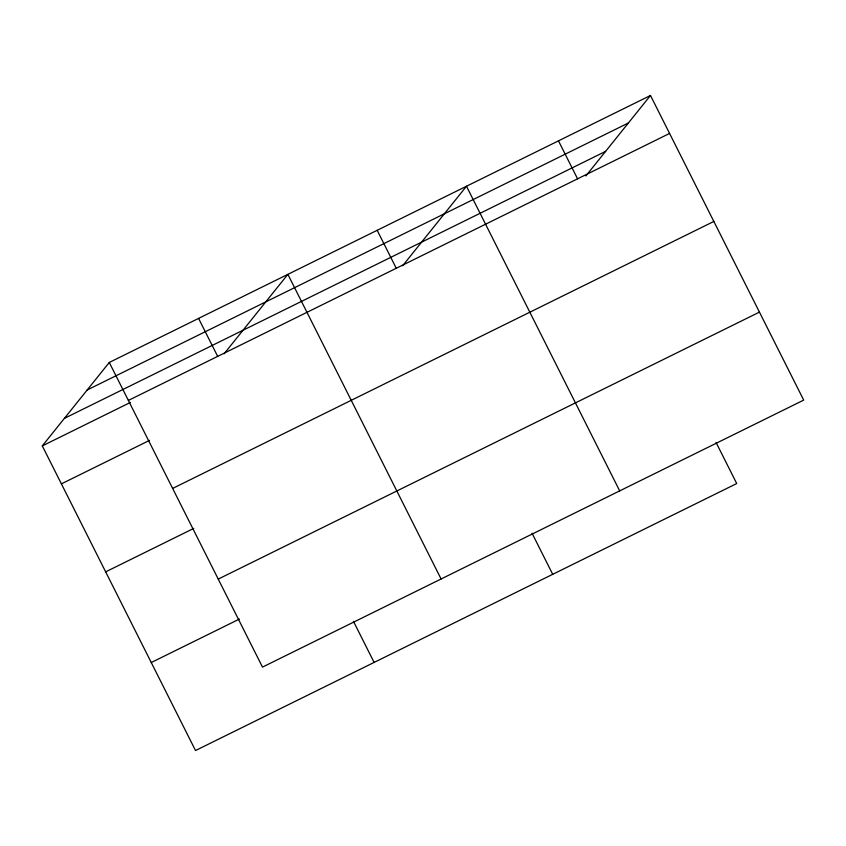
<?xml version="1.0" encoding="UTF-8"?>
<svg xmlns="http://www.w3.org/2000/svg" width="846" height="846" viewBox="0 0 846 846"><rect width="100%" height="100%" fill="white"/><g stroke="black" fill="none" stroke-linecap="round" stroke-linejoin="round"><path stroke-width="1.27" d="M716.065 442.469L736.718 483.542L195.521 750.529L42.3 445.895L109.282 362.458L650.479 95.471L803.7 400.105L262.493 667.103L109.282 362.458M224.053 353.85L287.873 274.358L441.094 578.992M402.654 265.739L466.474 186.247L619.695 490.881M585.876 175.947L650.479 95.471M87.17 389.995L628.377 122.998M64.402 418.358L605.609 151.371M128.37 400.433L669.577 133.435M42.3 445.895L130.421 402.421M61.398 483.859L149.52 440.385M172.637 488.428L713.834 221.441M105.655 571.864L193.776 528.39M218.236 579.098L759.444 312.111M151.254 662.534L239.386 619.061M558.476 140.859L577.575 178.823M532.06 533.244L552.713 574.318M377.168 230.302L396.266 268.267M353.459 621.355L374.112 662.429M198.577 318.403L217.676 356.378"/></g></svg>
